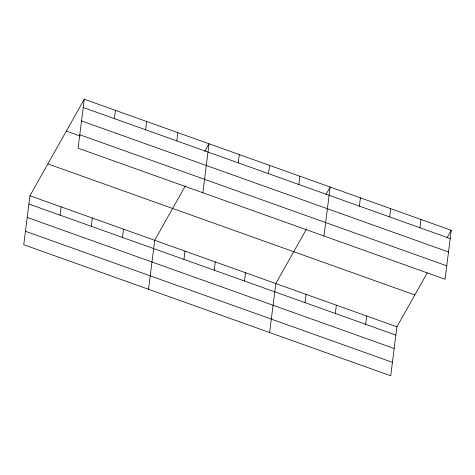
<?xml version="1.0" encoding="UTF-8"?>
<svg xmlns="http://www.w3.org/2000/svg" width="475" height="475" viewBox="0 0 475 475"><rect width="100%" height="100%" fill="white"/><g stroke="black" fill="none" stroke-linecap="round" stroke-linejoin="round"><path stroke-width="0.71" d="M84.271 99.222L78.084 148.188L445.063 279.252L451.25 230.286L84.271 99.222L29.937 195.748L23.75 244.714L390.729 375.778L396.916 326.812L427.28 272.87M60.082 215.163L61.127 206.892M91.277 226.302L92.322 218.031M114.416 118.637L115.461 110.366M122.473 237.441L123.518 229.17M145.611 129.776L146.656 121.505M148.521 289.275L154.708 240.308L185.428 185.737M176.807 140.915L177.852 132.644M183.938 259.392L184.983 251.121M202.855 192.749L209.042 143.782L204.737 151.43M214.219 270.21L215.258 261.933M238.272 162.866L239.317 154.595M244.494 281.022L245.539 272.751M268.547 173.678L269.592 165.407M269.628 332.524L275.815 283.563L306.529 228.986M298.828 184.49L299.868 176.219M305.045 302.646L306.09 294.375M323.962 235.998L330.149 187.037L325.844 194.679M335.32 313.458L336.365 305.188M359.379 206.12L360.424 197.849M365.596 324.271L366.641 316M389.654 216.933L390.699 208.662M419.93 227.745L420.975 219.474M446.945 237.928L451.25 230.286M83.226 107.492L450.205 238.557M81.528 120.923L448.507 251.987M79.782 134.757L446.761 265.822M66.34 131.076L80.204 136.028M47.868 163.899L414.847 294.957M29.937 195.748L396.916 326.812M28.892 204.018L395.871 335.083M27.194 217.449L394.173 348.513M25.448 231.289L392.427 362.348"/></g></svg>
